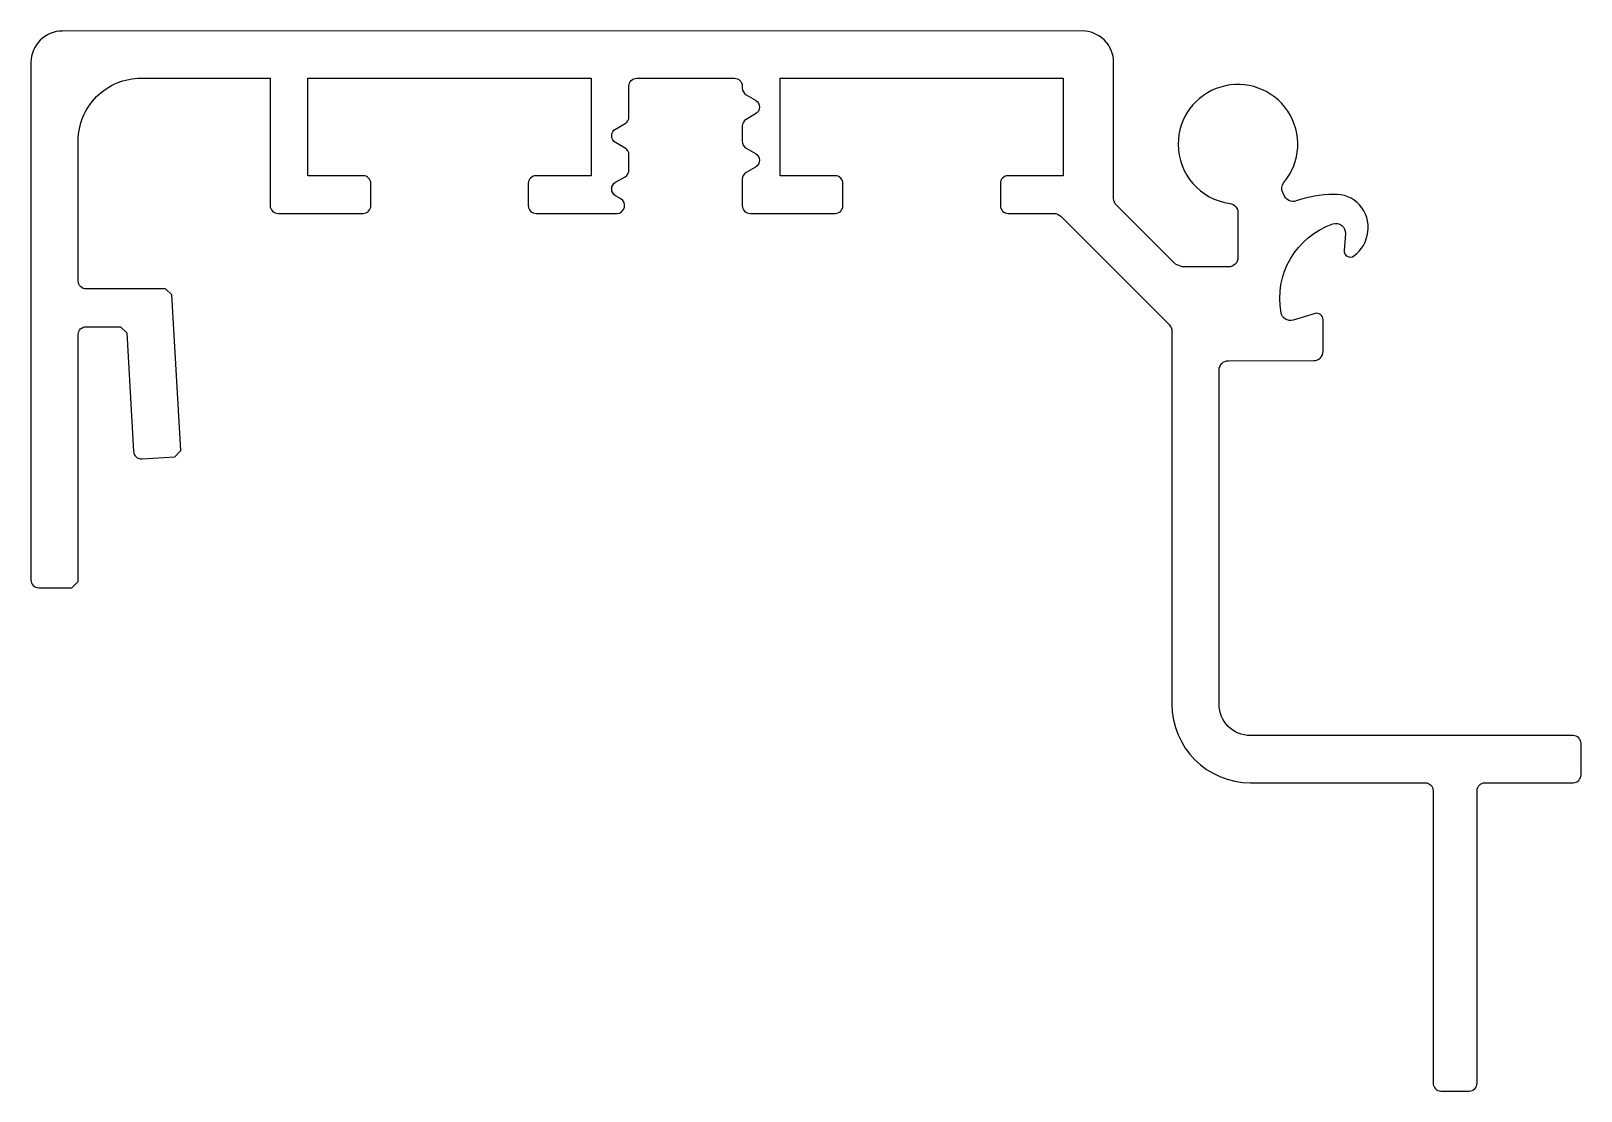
# Model space of a CAD drawing. Extents: x 426.3 to 475.6, y 287.2 to 320.9.
import ezdxf

# ---------------------------------------------------------------- set-up
doc = ezdxf.new("R2010")
doc.units = 0
doc.layers.get('0').update_dxf_attribs({"linetype": 'CONTINUOUS'})

msp = doc.modelspace()

# ---------------------------------------------------------------- linework, layer by layer
msp.add_lwpolyline([(429.856, 307.323), (430.904, 307.379), (431.094, 307.589), (430.813, 312.533), (430.614, 312.722), (428.088, 312.722, -0.414214), (427.838, 312.972), (427.838, 317.422, -0.414214), (429.838, 319.422), (433.938, 319.422), (433.938, 315.372, 0.414214), (434.188, 315.122), (436.888, 315.122, 0.414214), (437.138, 315.372), (437.138, 316.072, 0.414214), (436.888, 316.322), (435.138, 316.322), (435.138, 319.422), (435.138, 319.422), (444.138, 319.422), (444.138, 316.322), (442.388, 316.322, 0.414203), (442.138, 316.072), (442.138, 315.372, 0.414225), (442.388, 315.122), (444.951, 315.122, 0.767337), (445.076, 315.589), (444.913, 315.683, -0.577676), (444.914, 316.116), (445.213, 316.289, 0.268204), (445.338, 316.505), (445.338, 316.984, 0.268184), (445.213, 317.2), (444.914, 317.373, -0.577947), (444.914, 317.806), (445.213, 317.979, 0.268202), (445.338, 318.195), (445.338, 319.172, -0.414222), (445.588, 319.422), (448.688, 319.422, -0.414152), (448.938, 319.173), (448.938, 319.108, 0.268119), (449.064, 318.892), (449.363, 318.719, -0.577942), (449.363, 318.286), (449.064, 318.113, 0.268198), (448.938, 317.897), (448.938, 317.419, 0.267969), (449.063, 317.202), (449.363, 317.029, -0.577378), (449.363, 316.596), (449.063, 316.423, 0.267952), (448.938, 316.206), (448.938, 315.372, 0.414214), (449.188, 315.122), (451.888, 315.122, 0.414214), (452.138, 315.372), (452.138, 316.072, 0.414215), (451.888, 316.322), (450.138, 316.322), (450.138, 316.322), (450.138, 316.322), (450.138, 319.422), (459.138, 319.422), (459.138, 316.322), (459.138, 316.322), (457.388, 316.322, 0.414214), (457.138, 316.072), (457.138, 315.372, 0.414209), (457.388, 315.122), (458.843, 315.122, -0.198908), (459.055, 315.035), (462.5, 311.589, -0.198913), (462.588, 311.377), (462.588, 299.522, 0.414213), (465.088, 297.022), (470.638, 297.022, -0.414213), (470.888, 296.772), (470.888, 287.472, 0.414214), (471.138, 287.222), (472.038, 287.222, 0.414214), (472.288, 287.472), (472.288, 296.772, -0.414214), (472.538, 297.022), (475.338, 297.022, 0.414206), (475.588, 297.272), (475.588, 298.272, 0.414202), (475.338, 298.522), (465.088, 298.523, -0.414194), (464.088, 299.523), (464.088, 310.141, -0.414175), (464.388, 310.441), (467.094, 310.442, 0.414166), (467.394, 310.742), (467.394, 311.748, 0.500891), (467.137, 311.939), (466.438, 311.733, -0.444373), (466.058, 311.966, -0.371986), (467.703, 314.789, -0.539924), (468.1, 314.482), (468.058, 313.949, 0.641844), (468.375, 313.772, 0.212921), (468.812, 314.537, 0.478745), (467.728, 315.725, 0.083893), (466.534, 315.52, -0.379818), (466.165, 315.671), (466.11, 315.784, -0.295544), (466.149, 316.107, 1.424884), (462.788, 317.322), (462.788, 317.322, 0.374686), (464.429, 315.44, -0.374686), (464.688, 315.143), (464.688, 313.722, -0.414214), (464.388, 313.422), (462.913, 313.422), (462.7, 313.51), (460.826, 315.385, -0.19891), (460.738, 315.597), (460.738, 319.923, 0.414215), (459.738, 320.923), (427.338, 320.922, 0.414212), (426.338, 319.922), (426.338, 303.472, 0.414214), (426.588, 303.222), (427.638, 303.222), (427.638, 303.223), (427.838, 303.422), (427.838, 303.422), (427.838, 303.422), (427.838, 311.272, -0.414214), (428.088, 311.522), (429.18, 311.522), (429.38, 311.322), (429.593, 307.557, 0.412691)], format="xyb", close=True)

doc.saveas('drawing.dxf')
